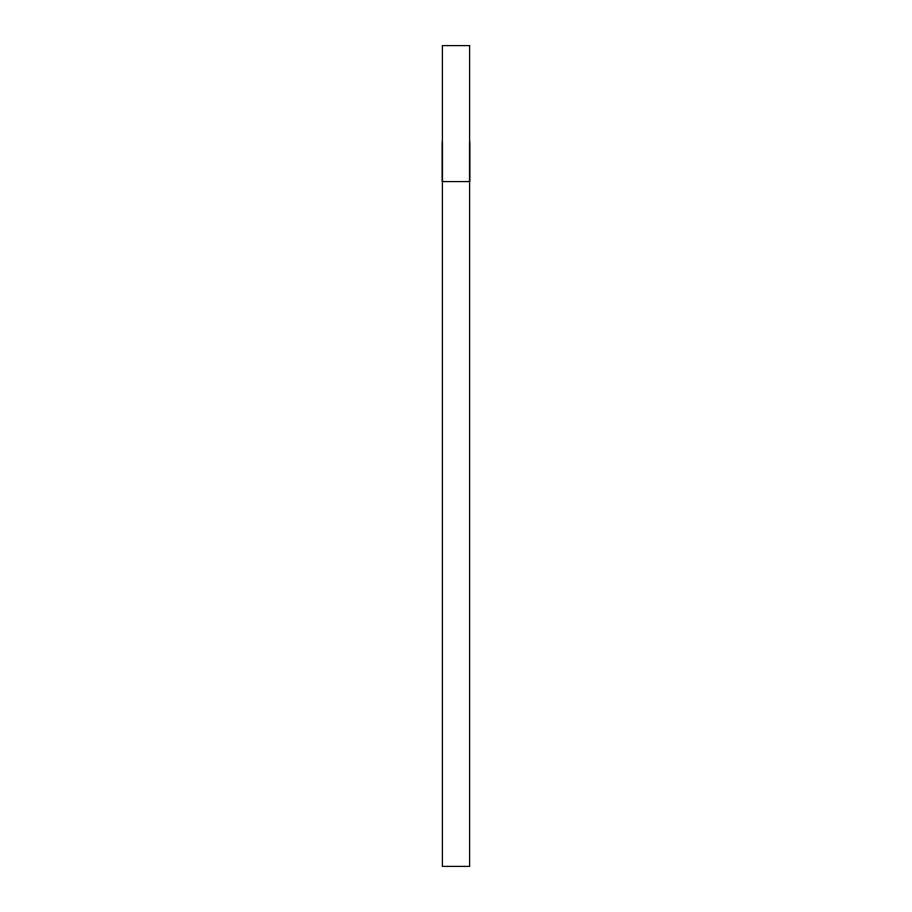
<?xml version="1.0" encoding="UTF-8"?>
<svg xmlns="http://www.w3.org/2000/svg" width="912" height="912" viewBox="0 0 912 912"><rect width="100%" height="100%" fill="white"/><g stroke="black" fill="none" stroke-linecap="round" stroke-linejoin="round"><path stroke-width="1.37" d="M442.4 141.759L442.4 181.579L469.6 181.579L469.6 141.759M469.6 45.6L442.4 45.6L442.4 866.4L469.6 866.4L469.6 45.6"/></g></svg>
